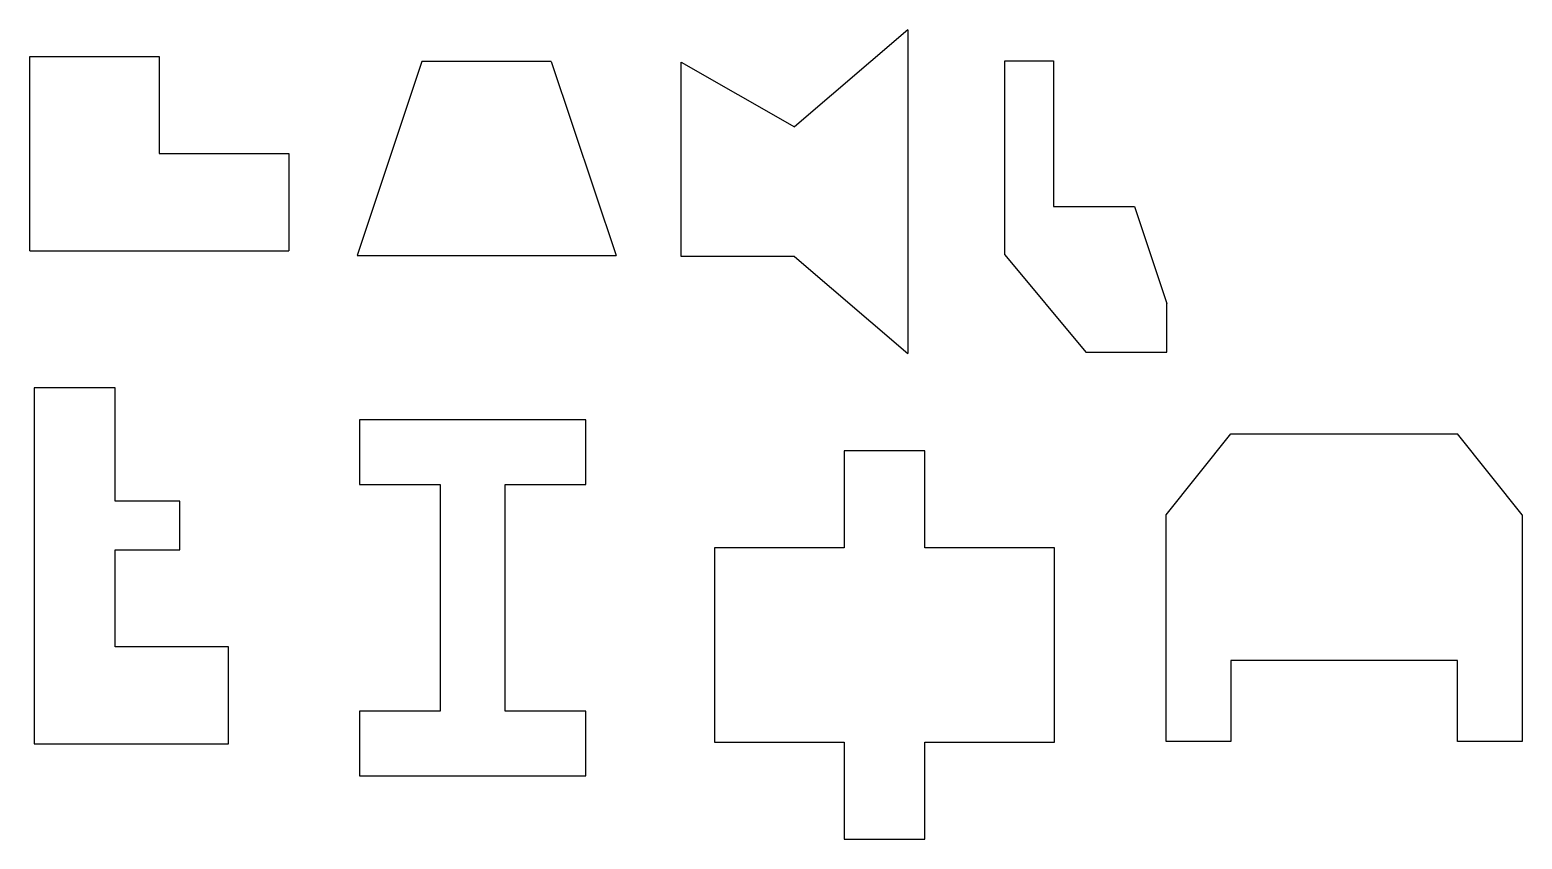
# Model space of a CAD drawing. Header units: millimetres. Extents: x 1282340599 to 1282341060, y 555308420 to 555308670.
import ezdxf

# ---------------------------------------------------------------- set-up
doc = ezdxf.new("R2010")
doc.units = ezdxf.units.MM

msp = doc.modelspace()

# ---------------------------------------------------------------- linework, layer by layer
for p, q in [((1282340870.02, 555308669.69), (1282340835.02, 555308639.69)), ((1282340870.02, 555308669.69), (1282340870.02, 555308569.69)), ((1282340598.74, 555308601.46), (1282340598.74, 555308661.46)), ((1282340598.74, 555308661.46), (1282340638.74, 555308661.46)), ((1282340638.74, 555308661.46), (1282340638.74, 555308631.46)), ((1282340719.86, 555308659.92), (1282340699.86, 555308599.92)), ((1282340759.86, 555308659.92), (1282340719.86, 555308659.92)), ((1282340759.86, 555308659.92), (1282340779.86, 555308599.92)), ((1282340800.02, 555308599.69), (1282340800.02, 555308659.69)), ((1282340800.02, 555308659.69), (1282340835.02, 555308639.69)), ((1282340900.05, 555308600.15), (1282340900.05, 555308660.15)), ((1282340900.05, 555308660.15), (1282340915.05, 555308660.15)), ((1282340915.05, 555308660.15), (1282340915.05, 555308615.15)), ((1282340638.74, 555308631.46), (1282340678.74, 555308631.46)), ((1282340678.74, 555308631.46), (1282340678.74, 555308601.46)), ((1282340915.05, 555308615.15), (1282340940.05, 555308615.15)), ((1282340940.05, 555308615.15), (1282340950.05, 555308585.15)), ((1282340598.74, 555308601.46), (1282340678.74, 555308601.46)), ((1282340699.86, 555308599.92), (1282340779.86, 555308599.92)), ((1282340835.02, 555308599.69), (1282340800.02, 555308599.69)), ((1282340835.02, 555308599.69), (1282340870.02, 555308569.69)), ((1282340900.05, 555308600.15), (1282340925.05, 555308570.15)), ((1282340950.05, 555308570.15), (1282340950.05, 555308585.15)), ((1282340925.05, 555308570.15), (1282340950.05, 555308570.15)), ((1282340600.12, 555308559.05), (1282340600.12, 555308449.05)), ((1282340625.12, 555308559.05), (1282340600.12, 555308559.05)), ((1282340625.12, 555308524.05), (1282340625.12, 555308559.05)), ((1282340770.57, 555308549.23), (1282340700.57, 555308549.23)), ((1282340700.57, 555308549.23), (1282340700.57, 555308529.23)), ((1282340770.57, 555308529.23), (1282340770.57, 555308549.23)), ((1282340949.85, 555308519.82), (1282340969.85, 555308544.82)), ((1282340969.85, 555308544.82), (1282341039.85, 555308544.82)), ((1282341059.85, 555308519.82), (1282341039.85, 555308544.82)), ((1282340875.32, 555308539.64), (1282340850.32, 555308539.64)), ((1282340850.32, 555308539.64), (1282340850.32, 555308509.64)), ((1282340875.32, 555308509.64), (1282340875.32, 555308539.64)), ((1282340700.57, 555308529.23), (1282340725.57, 555308529.23)), ((1282340725.57, 555308529.23), (1282340725.57, 555308459.23)), ((1282340745.57, 555308459.23), (1282340745.57, 555308529.23)), ((1282340745.57, 555308529.23), (1282340770.57, 555308529.23)), ((1282340645.12, 555308524.05), (1282340625.12, 555308524.05)), ((1282340645.12, 555308509.05), (1282340645.12, 555308524.05)), ((1282340949.85, 555308449.82), (1282340949.85, 555308519.82)), ((1282341059.85, 555308519.82), (1282341059.85, 555308449.82)), ((1282340625.12, 555308479.05), (1282340625.12, 555308509.05)), ((1282340625.12, 555308509.05), (1282340645.12, 555308509.05)), ((1282340850.32, 555308509.64), (1282340810.32, 555308509.64)), ((1282340810.32, 555308509.64), (1282340810.32, 555308449.64)), ((1282340915.32, 555308509.64), (1282340875.32, 555308509.64)), ((1282340915.32, 555308449.64), (1282340915.32, 555308509.64)), ((1282340660.12, 555308479.05), (1282340625.12, 555308479.05)), ((1282340660.12, 555308449.05), (1282340660.12, 555308479.05)), ((1282341039.85, 555308474.82), (1282340969.85, 555308474.82)), ((1282340969.85, 555308474.82), (1282340969.85, 555308449.82)), ((1282341039.85, 555308449.82), (1282341039.85, 555308474.82)), ((1282340725.57, 555308459.23), (1282340700.57, 555308459.23)), ((1282340700.57, 555308459.23), (1282340700.57, 555308439.23)), ((1282340770.57, 555308459.23), (1282340745.57, 555308459.23)), ((1282340770.57, 555308439.23), (1282340770.57, 555308459.23)), ((1282340600.12, 555308449.05), (1282340660.12, 555308449.05)), ((1282340810.32, 555308449.64), (1282340850.32, 555308449.64)), ((1282340850.32, 555308449.64), (1282340850.32, 555308419.64)), ((1282340875.32, 555308419.64), (1282340875.32, 555308449.64)), ((1282340875.32, 555308449.64), (1282340915.32, 555308449.64)), ((1282340969.85, 555308449.82), (1282340949.85, 555308449.82)), ((1282341059.85, 555308449.82), (1282341039.85, 555308449.82)), ((1282340700.57, 555308439.23), (1282340770.57, 555308439.23)), ((1282340850.32, 555308419.64), (1282340875.32, 555308419.64)), ((1282340850.32, 555308419.64), (1282340875.32, 555308419.64))]:
    msp.add_line(p, q)

doc.saveas('drawing.dxf')
